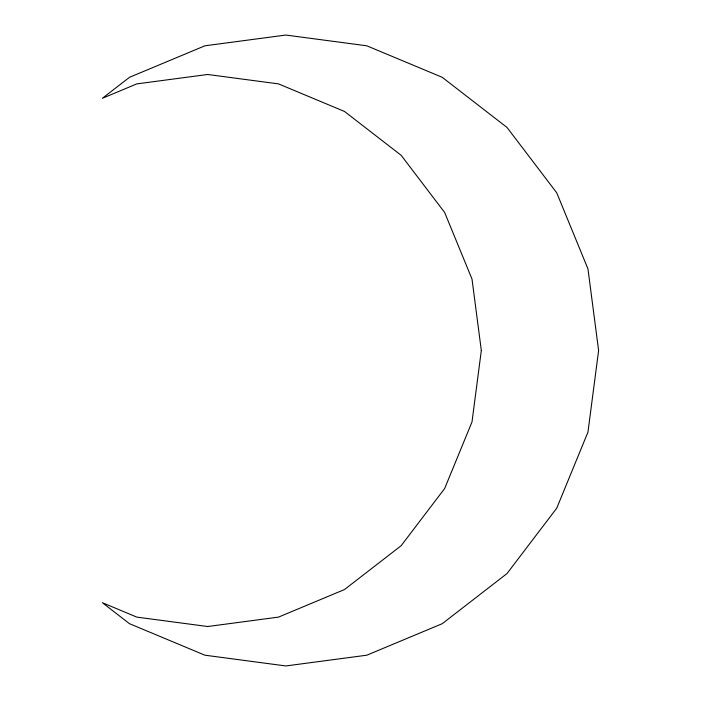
<?xml version="1.0" encoding="UTF-8"?>
<svg xmlns="http://www.w3.org/2000/svg" width="701" height="701" viewBox="0 0 701 701"><rect width="100%" height="100%" fill="white"/><g stroke="black" fill="none" stroke-linecap="round" stroke-linejoin="round"><path stroke-width="1.05" d="M481.324 350.5L472.001 421.941L444.662 488.509L401.174 545.676L344.498 589.541L278.499 617.117L207.671 626.519L136.844 617.117L102.39 602.72L129.483 623.688L204.911 655.198L285.859 665.95L366.807 655.198L442.235 623.688L507.007 573.558L556.708 508.225L587.955 432.14L598.61 350.5L587.955 268.86L556.708 192.775L507.007 127.442L442.235 77.312L366.807 45.802L285.859 35.05L204.911 45.802L129.483 77.312L102.39 98.28L136.844 83.883L207.671 74.481L278.499 83.883L344.498 111.459L401.174 155.324L444.662 212.491L472.001 279.059L481.324 350.5"/></g></svg>
